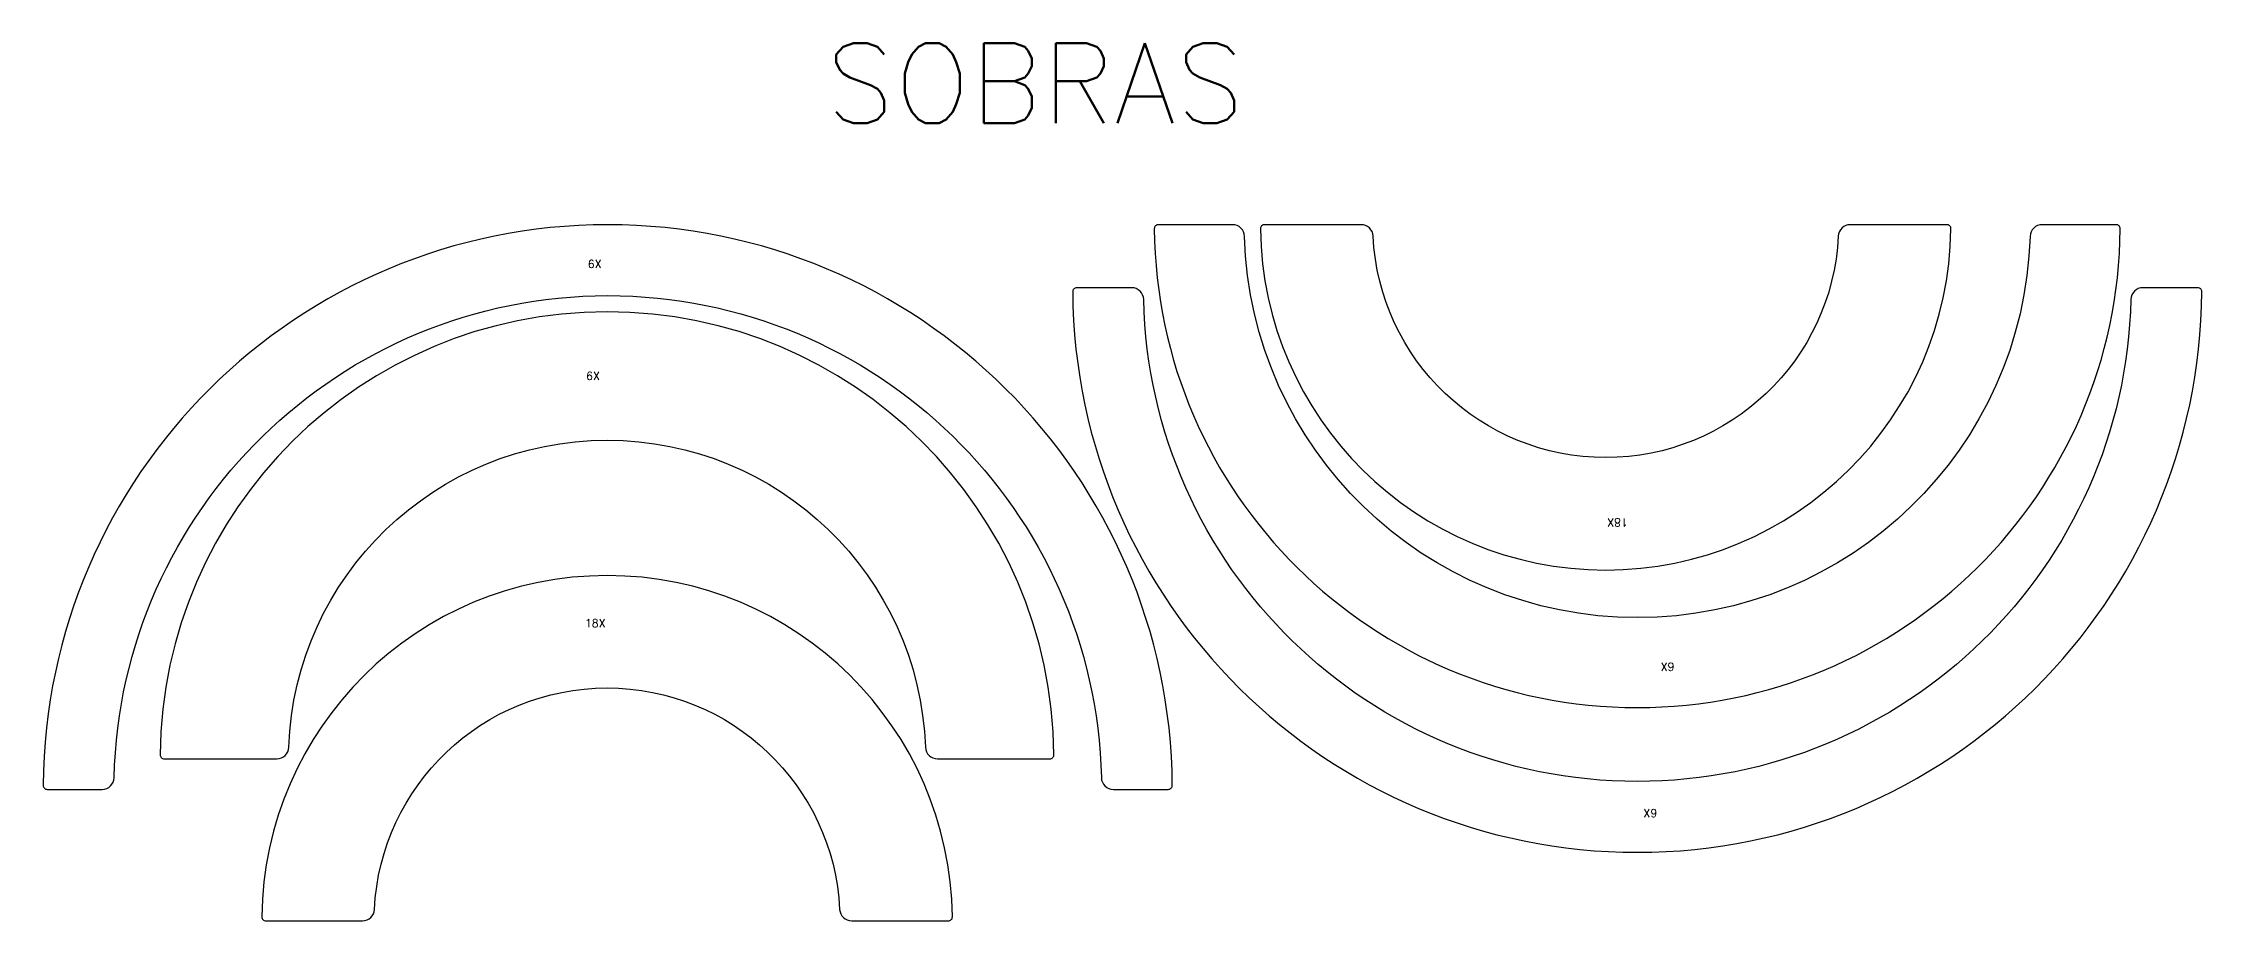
# Model space of a CAD drawing. Header units: millimetres. Extents: x 0 to 8488, y -105 to 2061.
# Drawn here: x 5791 to 8488, y 964 to 2061 of the extents above; entities that cross this region are included whole.
import ezdxf

# ---------------------------------------------------------------- set-up
doc = ezdxf.new("R2010")
doc.units = ezdxf.units.MM
doc.layers.add('--NestedParts--', color=7, linetype='Continuous')
doc.layers.add('Texto', color=7, linetype='Continuous')
doc.styles.get("Standard").update_dxf_attribs({"font": 'txt.shx'})

msp = doc.modelspace()

# ---------------------------------------------------------------- linework, layer by layer
at = {"layer": '--NestedParts--', "color": 7}
for points in [[(5864.7, 1128.4, 0.407278), (5879.7, 1143, -0.976541), (7113.3, 1143, 0.407278), (7128.3, 1128.4), (7197, 1128.4, 0.416306), (7202, 1133.4, 0.992888), (5791, 1133.4, 0.416306), (5796, 1128.4)], [(8288.8, 1834, 0.405556), (8273.8, 1819.4, -0.970782), (7292.2, 1819.4, 0.405556), (7277.2, 1834), (7184.5, 1834, 0.416663), (7179.5, 1829, 0.99168), (8386.5, 1829, 0.416663), (8381.5, 1834)], [(8049.2, 1834, 0.399922), (8034.2, 1819.7, -0.952125), (7452.9, 1819.7, 0.399922), (7437.9, 1834), (7317.1, 1834, 0.417652), (7312.1, 1828.9, 0.988345), (8175, 1828.9, 0.417652), (8170, 1834)], [(8414.8, 1755.2, 0.407278), (8399.8, 1740.6, -0.976541), (7166.2, 1740.6, 0.407278), (7151.2, 1755.2), (7082.5, 1755.2, 0.416306), (7077.5, 1750.2, 0.992888), (8488.5, 1750.2, 0.416306), (8483.5, 1755.2)], [(6082.9, 1166.6, 0.403613), (6097.9, 1181.1, -0.964317), (6893.4, 1181.1, 0.403613), (6908.4, 1166.6), (7049.1, 1166.6, 0.416862), (7054.1, 1171.7, 0.991007), (5937.2, 1171.7, 0.416862), (5942.2, 1166.6)], [(6190, 964.1, 0.399922), (6205, 978.4, -0.952125), (6786.3, 978.4, 0.399922), (6801.3, 964.1), (6922.1, 964.1, 0.417652), (6927.1, 969.1, 0.988345), (6064.2, 969.1, 0.417652), (6069.2, 964.1)]]:
    msp.add_lwpolyline(points, format="xyb", close=True, dxfattribs=at)

# ---------------------------------------------------------------- texts
at = {"insert": (6769.2, 2060.8), "char_height": 100, "attachment_point": 1}
msp.add_mtext_dynamic_manual_height_columns('SOBRAS', width=265.409, gutter_width=1, heights=[0], dxfattribs=at)
at = {"layer": 'Texto', "color": 3, "char_height": 10, "width": 38.745, "attachment_point": 1}
for s, insert in [('6X', (6471.6, 1789.9)), ('6X', (6469.5, 1650)), ('18X', (6468, 1341.1))]:
    msp.add_mtext(s, dxfattribs=dict(at, insert=insert))
at = {"layer": 'Texto', "color": 3, "char_height": 10, "width": 38.745, "attachment_point": 1, "rotation": 180}
for s, insert in [('18X', (7771.2, 1456.9)), ('6X', (7829.4, 1276.6)), ('6X', (7807.9, 1093.7))]:
    msp.add_mtext(s, dxfattribs=dict(at, insert=insert))

doc.saveas('drawing.dxf')
